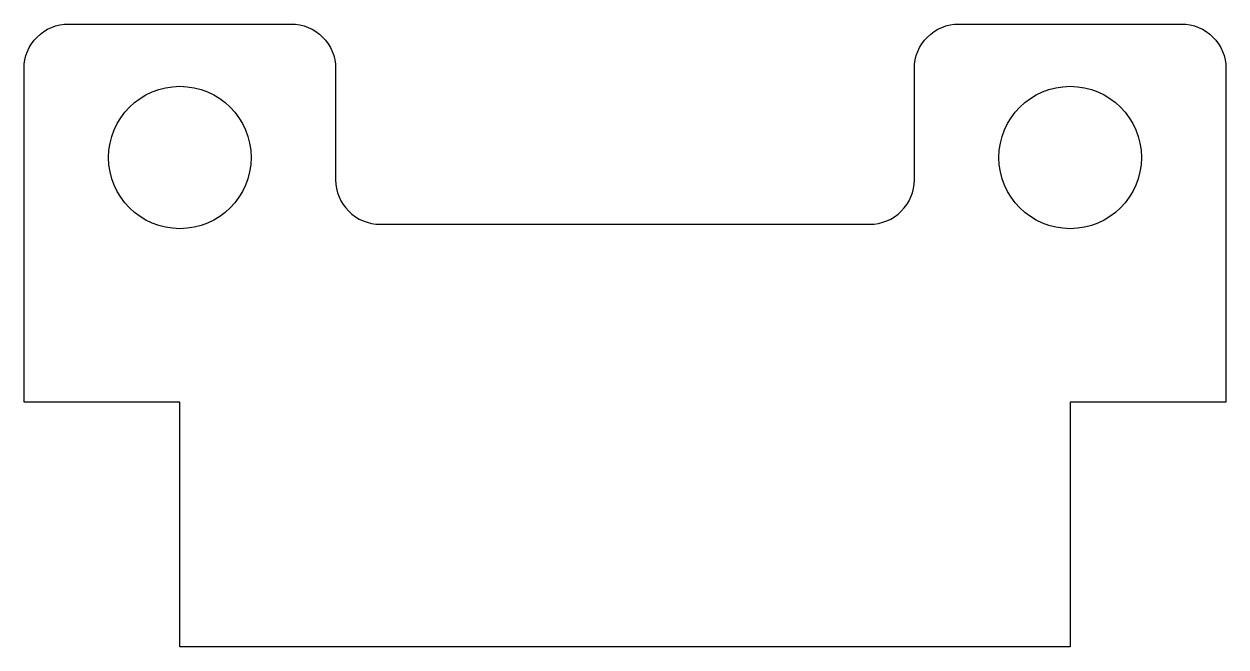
# Model space of a CAD drawing. Header units: millimetres. Extents: x 24.4 to 51.4, y -28.9 to -14.9.
import ezdxf

# ---------------------------------------------------------------- set-up
doc = ezdxf.new("R2010")
doc.units = ezdxf.units.MM
doc.layers.get('0').update_dxf_attribs({"linetype": 'CONTINUOUS'})

msp = doc.modelspace()

# ---------------------------------------------------------------- linework, layer by layer
msp.add_lwpolyline([(24.426, -15.915, -0.414214), (25.426, -14.915), (30.426, -14.915, -0.414214), (31.426, -15.915), (31.426, -18.415, 0.414214), (32.426, -19.415), (43.426, -19.415, 0.414214), (44.426, -18.415), (44.426, -15.915, -0.414214), (45.426, -14.915), (50.426, -14.915, -0.414214), (51.426, -15.915), (51.426, -23.415), (47.926, -23.415), (47.926, -28.915), (27.926, -28.915), (27.926, -23.415), (24.426, -23.415)], format="xyb", close=True)
for centre in [(27.926, -17.915), (47.926, -17.915)]:
    msp.add_circle(centre, 1.6)

doc.saveas('drawing.dxf')
